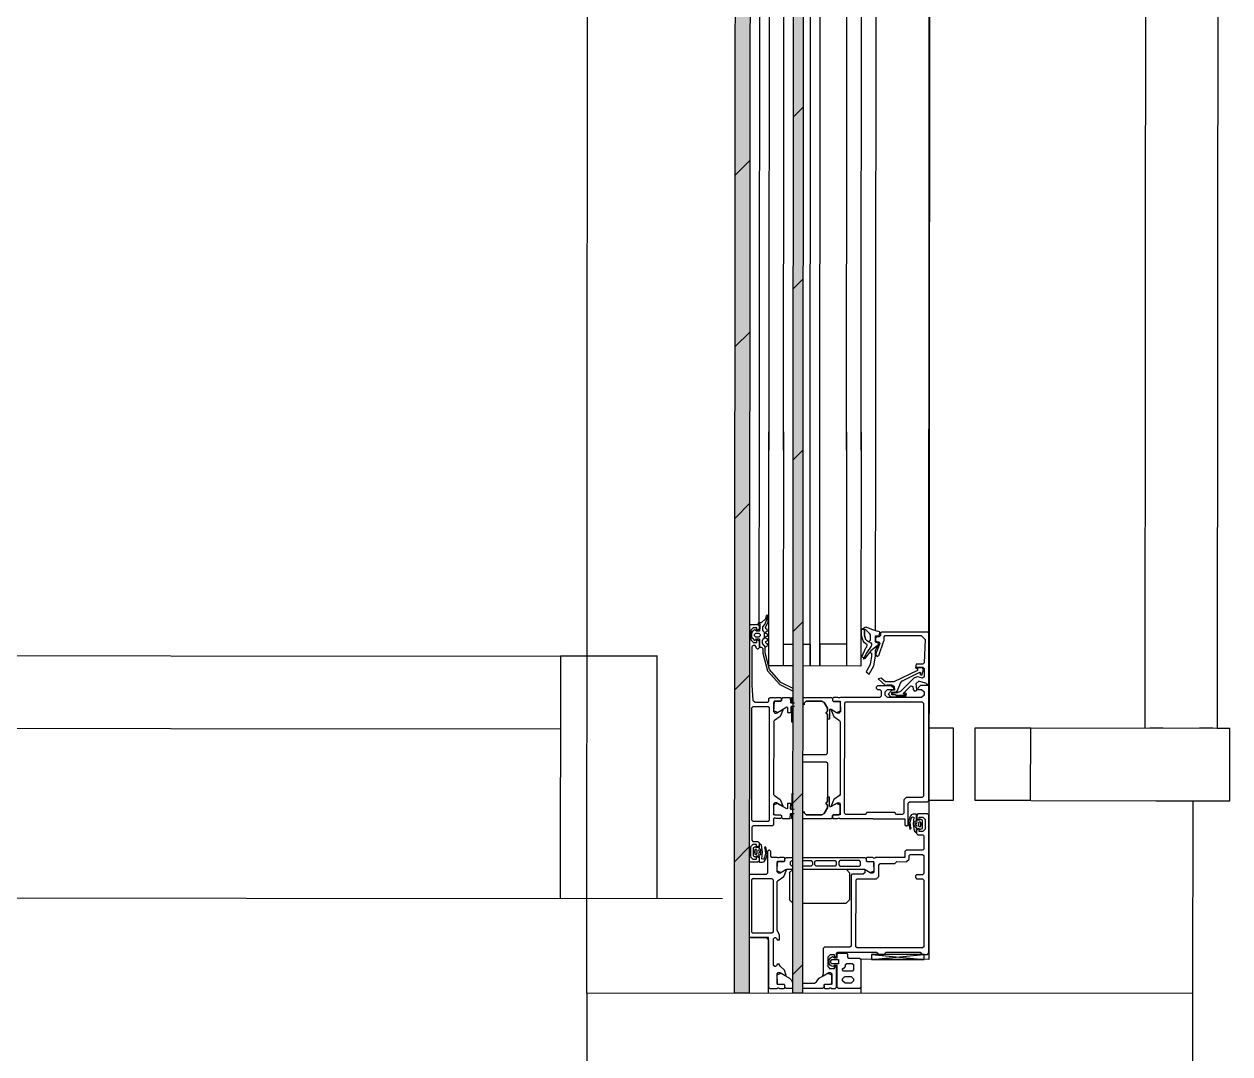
# Model space of a CAD drawing. Header units: metres. Extents: x 2.3 to 42.8, y 0.9 to 31.9.
# Drawn here: x 33.997 to 34.1928, y 6.8881 to 7.0554 of the extents above; entities that cross this region are included whole.
import ezdxf

# ---------------------------------------------------------------- set-up
doc = ezdxf.new("R2010")
doc.units = ezdxf.units.M
for name, color, linetype in [('ARREDI', 9, 'Continuous'), ('INFISSI_VETRATE', 4, 'Continuous'), ('PARETI_STRUTTURE', 7, 'Continuous'), ('PILASTRI_SETTI', 8, 'Continuous')]:
    doc.layers.add(name, color=color, linetype=linetype)

msp = doc.modelspace()

# ---------------------------------------------------------------- linework, layer by layer
at = {"layer": 'ARREDI'}
for points in [[(34.14433, 7.54212), (34.14386, 6.90348)], [(34.17916, 7.20215), (34.17897, 6.94105)], [(34.19078, 6.94105), (34.19097, 7.20214)], [(34.11636, 6.98618), (34.11649, 7.1677)], [(34.11793, 6.98618), (34.11807, 7.1677)], [(34.12029, 6.98618), (34.12043, 7.16769)], [(34.12461, 6.98618), (34.12475, 7.16769)], [(34.12619, 6.98618), (34.12633, 7.16769)], [(34.13052, 6.98617), (34.13066, 7.16769)], [(34.13289, 6.98617), (34.13303, 7.16768)], [(34.13525, 6.98617), (34.13539, 7.16768)], [(34.14387, 6.92927), (34.14389, 6.94107)], [(34.14388, 6.94108), (34.14781, 6.94108)], [(34.14783, 6.94107), (34.14781, 6.92926), (34.14388, 6.92926)], [(34.1514, 6.92926), (34.15141, 6.94108)], [(34.1514, 6.94107), (34.16043, 6.94107)], [(34.16042, 6.92925), (34.16043, 6.94107), (34.19071, 6.94104), (34.19183, 6.94104), (34.19253, 6.94104), (34.19276, 6.94104)], [(34.16043, 6.92926), (34.19071, 6.92923), (34.19182, 6.92923), (34.19253, 6.92923), (34.19276, 6.92923), (34.19278, 6.94104)], [(34.18192, 6.94105), (34.1807, 6.94105), (34.17975, 6.94105)], [(34.18999, 6.94105), (34.18904, 6.94105), (34.18782, 6.94105)], [(34.16042, 6.92926), (34.1514, 6.92926)], [(34.18076, 6.92924), (34.18222, 6.92924), (34.18391, 6.92924), (34.18573, 6.92924), (34.18755, 6.92924), (34.18925, 6.92924), (34.1907, 6.92923), (34.19182, 6.92923)]]:
    msp.add_lwpolyline(points, dxfattribs=at)
at = {"layer": 'INFISSI_VETRATE'}
for points in [[(34.12191, 7.04031), (34.12348, 7.04188)], [(34.11245, 7.03085), (34.11481, 7.03321)], [(34.12189, 7.01245), (34.12346, 7.01402)], [(34.11243, 7.00299), (34.11479, 7.00535)], [(34.12187, 6.98458), (34.12344, 6.98617)], [(34.11241, 6.97513), (34.11477, 6.97749)], [(34.12184, 6.95672), (34.12341, 6.95829)], [(34.11239, 6.94726), (34.11475, 6.94963)], [(34.12182, 6.92886), (34.12339, 6.93043)], [(34.11237, 6.9194), (34.11473, 6.92176)], [(34.1218, 6.901), (34.12337, 6.90258)]]:
    msp.add_lwpolyline(points, dxfattribs=at)
at = {"layer": 'PARETI_STRUTTURE'}
for points in [[(34.14389, 6.95664), (34.14389, 6.94797), (34.14407, 7.198), (34.1441, 7.22673)], [(34.18677, 6.89793), (34.08834, 6.898), (34.08857, 7.22284)], [(34.11235, 6.89799), (34.11259, 7.21298)], [(34.11495, 7.21298), (34.11471, 6.89799)], [(34.1218, 6.89798), (34.12204, 7.21297)], [(34.12361, 7.21297), (34.12338, 6.89798)], [(34.1439, 6.95663), (34.14408, 7.18933), (34.14408, 7.19799)], [(34.11634, 6.9581), (34.11636, 6.98914)], [(34.12184, 6.95114), (34.1179, 6.95114), (34.11792, 6.98914)], [(34.12028, 6.98913), (34.12025, 6.95113)], [(34.13288, 6.98912), (34.13286, 6.95112), (34.12341, 6.95114)], [(34.12342, 6.95468), (34.12459, 6.95468), (34.12459, 6.95114), (34.12461, 6.98914)], [(34.13049, 6.95467), (34.12616, 6.95467), (34.12616, 6.95113), (34.12619, 6.98913)], [(34.13052, 6.98913), (34.13049, 6.95113)], [(34.13523, 6.95691), (34.13526, 6.98913)], [(34.14392, 6.98912), (34.1439, 6.95644), (34.1437, 6.95663)], [(34.11476, 6.95784), (34.11613, 6.95784)], [(34.11624, 6.95811), (34.1161, 6.95796)], [(34.1161, 6.95795), (34.11642, 6.95795), (34.11642, 6.95716)], [(34.11614, 6.95784), (34.11633, 6.95764)], [(34.11666, 6.95815), (34.11625, 6.95811)], [(34.11633, 6.95764), (34.11633, 6.95712)], [(34.11737, 6.95878), (34.11666, 6.95814)], [(34.11689, 6.9575), (34.11685, 6.95737)], [(34.11724, 6.9579), (34.11689, 6.9575)], [(34.11762, 6.95894), (34.11725, 6.9579)], [(34.11748, 6.95935), (34.11737, 6.95878)], [(34.11737, 6.95736), (34.11779, 6.95827)], [(34.11779, 6.95932), (34.11749, 6.95934)], [(34.1177, 6.95931), (34.11762, 6.95895)], [(34.11776, 6.95941), (34.1177, 6.9593)], [(34.11779, 6.95826), (34.11779, 6.95932)], [(34.13295, 6.95708), (34.13364, 6.9575)], [(34.13365, 6.9575), (34.13458, 6.95709), (34.13555, 6.9568)], [(34.11495, 6.95693), (34.11495, 6.95536)], [(34.11535, 6.95732), (34.11496, 6.95694)], [(34.11517, 6.9566), (34.11511, 6.95647)], [(34.11511, 6.95646), (34.11511, 6.95583)], [(34.11511, 6.95582), (34.11517, 6.95568)], [(34.11558, 6.95701), (34.11516, 6.95661)], [(34.11517, 6.95568), (34.11557, 6.95527)], [(34.11614, 6.95693), (34.11594, 6.95693), (34.11594, 6.95732), (34.11535, 6.95732)], [(34.11578, 6.95693), (34.11557, 6.95701)], [(34.11559, 6.95626), (34.11578, 6.95646)], [(34.11559, 6.95602), (34.11559, 6.95626)], [(34.11578, 6.95583), (34.11559, 6.95602)], [(34.11578, 6.95689), (34.11578, 6.95693)], [(34.11578, 6.95646), (34.1163, 6.95646)], [(34.11629, 6.95583), (34.11578, 6.95583)], [(34.1159, 6.95677), (34.11579, 6.95688)], [(34.11641, 6.95677), (34.1159, 6.95677)], [(34.11633, 6.95713), (34.11614, 6.95693)], [(34.11629, 6.95646), (34.11649, 6.95626)], [(34.11649, 6.95602), (34.1163, 6.95583)], [(34.11641, 6.95717), (34.11641, 6.95678)], [(34.11649, 6.95626), (34.11649, 6.95602)], [(34.11685, 6.95737), (34.11685, 6.95698)], [(34.11685, 6.95698), (34.11694, 6.95681)], [(34.11694, 6.95681), (34.11703, 6.95676)], [(34.11702, 6.95554), (34.11694, 6.9555)], [(34.11702, 6.95676), (34.11712, 6.95659)], [(34.11712, 6.95571), (34.11702, 6.95554)], [(34.11712, 6.95659), (34.11712, 6.95571)], [(34.11748, 6.95709), (34.11738, 6.95736)], [(34.11743, 6.95669), (34.11767, 6.95677)], [(34.11743, 6.95638), (34.11743, 6.95669)], [(34.11743, 6.9559), (34.11767, 6.95598)], [(34.11743, 6.95559), (34.11743, 6.9559)], [(34.11767, 6.95629), (34.11744, 6.95638)], [(34.11767, 6.95551), (34.11744, 6.95559)], [(34.11763, 6.95709), (34.11748, 6.95709)], [(34.11767, 6.95678), (34.11763, 6.95708)], [(34.11767, 6.95599), (34.11767, 6.95629)], [(34.13295, 6.95618), (34.13295, 6.95708), (34.13343, 6.95708), (34.13342, 6.95708), (34.13342, 6.95622), (34.13342, 6.95708)], [(34.13295, 6.95708), (34.13295, 6.95708)], [(34.13297, 6.95605), (34.13295, 6.95619)], [(34.13322, 6.95519), (34.13297, 6.95605)], [(34.13341, 6.95623), (34.13343, 6.95612), (34.13341, 6.95623)], [(34.13361, 6.9555), (34.13343, 6.95613), (34.13361, 6.9555)], [(34.13376, 6.95692), (34.13344, 6.95709)], [(34.13432, 6.95636), (34.13376, 6.95691)], [(34.13442, 6.95617), (34.13432, 6.95636)], [(34.13442, 6.95531), (34.13442, 6.95617)], [(34.13531, 6.95601), (34.13517, 6.9559)], [(34.13517, 6.9559), (34.13517, 6.95509)], [(34.13543, 6.95585), (34.13523, 6.95566)], [(34.13523, 6.95565), (34.13523, 6.95527)], [(34.13566, 6.95597), (34.1353, 6.95601)], [(34.13582, 6.95585), (34.13543, 6.95585)], [(34.13556, 6.95681), (34.13581, 6.95675)], [(34.13579, 6.95606), (34.13567, 6.95597)], [(34.1359, 6.95661), (34.13579, 6.95606)], [(34.13581, 6.95675), (34.13591, 6.95661)], [(34.13602, 6.95605), (34.13583, 6.95585)], [(34.13622, 6.95664), (34.13602, 6.95644)], [(34.13602, 6.95644), (34.13602, 6.95605)], [(34.1437, 6.95663), (34.13621, 6.95663)], [(34.13661, 6.95585), (34.1368, 6.95605)], [(34.13661, 6.95526), (34.13661, 6.95585)], [(34.13681, 6.95605), (34.14268, 6.95605)], [(34.14269, 6.95604), (34.14327, 6.95543)], [(34.1435, 6.94821), (34.1435, 6.94817), (34.14388, 6.94817), (34.1439, 6.95644)], [(34.11495, 6.95535), (34.11534, 6.95497)], [(34.11535, 6.95445), (34.11515, 6.95425)], [(34.11515, 6.95425), (34.11515, 6.94799), (34.11532, 6.9456)], [(34.11566, 6.95445), (34.11534, 6.95445)], [(34.11535, 6.95496), (34.11595, 6.95496), (34.11595, 6.95535), (34.11614, 6.95535)], [(34.11558, 6.95527), (34.11579, 6.95535)], [(34.11586, 6.95425), (34.11566, 6.95445)], [(34.11578, 6.95539), (34.11591, 6.95552)], [(34.11578, 6.95535), (34.11578, 6.9554)], [(34.11586, 6.95405), (34.11586, 6.95425)], [(34.11606, 6.95386), (34.11586, 6.95405)], [(34.1159, 6.95551), (34.11641, 6.95551)], [(34.11613, 6.95386), (34.11605, 6.95386)], [(34.11614, 6.95535), (34.11633, 6.95516)], [(34.11633, 6.95405), (34.11614, 6.95386)], [(34.11633, 6.95516), (34.11633, 6.95406)], [(34.11641, 6.95551), (34.11641, 6.95512)], [(34.11641, 6.95512), (34.11641, 6.95428)], [(34.11641, 6.95429), (34.11652, 6.95418)], [(34.11653, 6.95417), (34.11672, 6.95417)], [(34.11673, 6.95417), (34.11692, 6.95398)], [(34.11684, 6.95532), (34.11684, 6.95485)], [(34.11684, 6.95484), (34.11689, 6.95472)], [(34.11694, 6.95549), (34.11685, 6.95533)], [(34.11689, 6.95472), (34.11732, 6.95417)], [(34.11692, 6.95398), (34.11692, 6.95321)], [(34.11731, 6.95324), (34.11731, 6.95417), (34.1177, 6.95442)], [(34.11743, 6.95511), (34.11767, 6.95519)], [(34.11743, 6.95481), (34.11743, 6.95511)], [(34.11767, 6.95472), (34.11744, 6.9548)], [(34.11767, 6.9552), (34.11767, 6.95551)], [(34.11771, 6.95443), (34.11767, 6.95472)], [(34.12026, 6.95468), (34.12184, 6.95468)], [(34.13298, 6.95261), (34.13367, 6.95407)], [(34.13454, 6.95436), (34.13379, 6.95333), (34.1332, 6.95219)], [(34.13337, 6.95496), (34.13322, 6.95519)], [(34.13386, 6.95454), (34.13338, 6.95496)], [(34.13574, 6.95461), (34.13449, 6.95357), (34.13346, 6.95229)], [(34.13361, 6.9555), (34.13374, 6.95531)], [(34.13367, 6.95406), (34.13382, 6.95422)], [(34.13374, 6.95531), (34.13407, 6.95509), (34.13445, 6.95488)], [(34.13382, 6.95422), (34.13386, 6.95455)], [(34.13408, 6.95509), (34.13441, 6.9553)], [(34.13445, 6.95488), (34.13456, 6.9547)], [(34.13456, 6.95445), (34.13453, 6.95436)], [(34.13456, 6.9547), (34.13456, 6.95445)], [(34.13517, 6.95509), (34.13526, 6.95498)], [(34.13523, 6.95526), (34.13543, 6.95507)], [(34.13523, 6.95365), (34.13565, 6.95455)], [(34.13523, 6.95271), (34.13523, 6.95364)], [(34.13591, 6.9548), (34.13524, 6.95297)], [(34.13525, 6.95498), (34.13571, 6.95481)], [(34.13543, 6.95506), (34.13572, 6.95506)], [(34.1357, 6.95481), (34.13575, 6.95462)], [(34.13573, 6.95506), (34.13591, 6.9548)], [(34.13574, 6.95283), (34.1366, 6.95519)], [(34.1366, 6.95519), (34.13661, 6.95526)], [(34.14328, 6.95543), (34.14311, 6.95162)], [(33.83074, 6.91355), (33.83076, 6.95293), (34.08404, 6.95273)], [(34.08405, 6.95274), (34.08402, 6.91337)], [(34.0998, 6.95273), (34.08405, 6.95274)], [(34.09977, 6.91335), (34.09979, 6.95273)], [(34.11692, 6.95321), (34.11768, 6.95033), (34.11967, 6.94811)], [(34.11983, 6.94846), (34.11801, 6.95056), (34.11732, 6.95324)], [(34.13347, 6.95229), (34.13298, 6.95261)], [(34.1346, 6.95271), (34.13438, 6.95138), (34.13372, 6.95018)], [(34.13421, 6.94979), (34.13496, 6.95117), (34.13523, 6.95271)], [(34.13426, 6.95332), (34.13461, 6.9532)], [(34.1346, 6.95319), (34.1346, 6.95272)], [(34.13524, 6.95297), (34.13542, 6.9527)], [(34.13543, 6.9527), (34.13555, 6.9527)], [(34.13555, 6.9527), (34.13573, 6.95283)], [(34.14311, 6.95162), (34.14292, 6.95143)], [(34.13372, 6.95018), (34.13422, 6.94979)], [(34.14284, 6.95084), (34.14203, 6.9508), (34.14202, 6.95037), (34.13821, 6.94854), (34.13681, 6.94854)], [(34.13959, 6.94869), (34.14241, 6.95012)], [(34.14171, 6.95083), (34.14196, 6.9507), (34.14196, 6.95093), (34.14291, 6.95093)], [(34.1418, 6.95144), (34.14172, 6.95084)], [(34.14291, 6.95144), (34.1418, 6.95144)], [(34.1424, 6.95012), (34.14252, 6.95003)], [(34.14252, 6.95003), (34.14243, 6.94975)], [(34.14243, 6.94975), (34.14274, 6.94966)], [(34.14273, 6.94966), (34.14301, 6.95058)], [(34.14301, 6.95058), (34.14283, 6.95084)], [(34.14291, 6.95092), (34.1431, 6.95073)], [(34.1431, 6.95073), (34.1431, 6.94934)], [(34.11966, 6.94811), (34.12183, 6.94704)], [(34.12184, 6.94748), (34.11984, 6.94846)], [(34.13554, 6.9479), (34.13535, 6.9477)], [(34.13779, 6.9479), (34.13554, 6.9479)], [(34.13566, 6.94906), (34.13684, 6.94795)], [(34.13613, 6.94913), (34.13567, 6.94906)], [(34.13682, 6.94854), (34.13612, 6.94914)], [(34.13683, 6.94795), (34.13699, 6.94799)], [(34.13698, 6.94799), (34.13712, 6.94806)], [(34.13712, 6.94807), (34.13785, 6.94807)], [(34.13818, 6.9475), (34.13779, 6.94789)], [(34.13785, 6.94806), (34.13823, 6.94777)], [(34.13823, 6.94777), (34.13833, 6.9472), (34.13786, 6.9472)], [(34.13882, 6.94714), (34.13927, 6.94834)], [(34.13926, 6.94834), (34.13958, 6.94869)], [(34.14152, 6.9492), (34.1393, 6.94698)], [(34.13977, 6.94673), (34.14095, 6.94791)], [(34.14094, 6.9479), (34.14128, 6.94778)], [(34.14128, 6.94778), (34.14132, 6.94728)], [(34.14209, 6.94935), (34.14152, 6.9492)], [(34.14182, 6.94827), (34.14232, 6.94869)], [(34.14192, 6.94719), (34.14182, 6.94827)], [(34.14285, 6.94915), (34.14209, 6.94936)], [(34.14387, 6.92927), (34.14389, 6.94798), (34.14255, 6.94798), (34.14211, 6.94753), (34.14211, 6.94729), (34.14271, 6.94729)], [(34.14232, 6.94868), (34.14335, 6.94841)], [(34.1431, 6.94934), (34.14285, 6.94914)], [(34.14335, 6.9484), (34.14349, 6.94821)], [(34.14387, 6.92907), (34.14389, 6.94797)], [(34.1179, 6.94582), (34.11809, 6.94602)], [(34.1179, 6.94543), (34.1179, 6.94582)], [(34.1181, 6.94602), (34.11869, 6.94602)], [(34.11869, 6.94602), (34.1188, 6.94594)], [(34.1188, 6.94594), (34.11898, 6.94594)], [(34.11897, 6.94594), (34.11909, 6.94602)], [(34.11908, 6.94602), (34.11982, 6.94602)], [(34.11982, 6.94602), (34.11995, 6.94591)], [(34.11994, 6.9459), (34.11994, 6.94551)], [(34.11995, 6.94582), (34.12015, 6.94602)], [(34.11995, 6.9455), (34.11995, 6.94582)], [(34.12015, 6.94602), (34.12129, 6.94602), (34.12133, 6.946), (34.12136, 6.94598), (34.12136, 6.94594), (34.12143, 6.94523), (34.12144, 6.94519), (34.12147, 6.94516), (34.12149, 6.94516), (34.12205, 6.94516)], [(34.1217, 6.94522), (34.12166, 6.94523), (34.12163, 6.94526), (34.12162, 6.9453), (34.12162, 6.94594), (34.12163, 6.94598), (34.12166, 6.94601), (34.1217, 6.94602)], [(34.12341, 6.94602), (34.12805, 6.94602)], [(34.12805, 6.94601), (34.12825, 6.94582)], [(34.12825, 6.94582), (34.12825, 6.9455)], [(34.12826, 6.9459), (34.12826, 6.94551)], [(34.12838, 6.94601), (34.12827, 6.9459)], [(34.12912, 6.94601), (34.12839, 6.94601)], [(34.12923, 6.94593), (34.12912, 6.94602)], [(34.12941, 6.94593), (34.12923, 6.94593)], [(34.12952, 6.94601), (34.1294, 6.94593)], [(34.13593, 6.94601), (34.12952, 6.94601)], [(34.13534, 6.9477), (34.13534, 6.94751)], [(34.13534, 6.9475), (34.13554, 6.94731)], [(34.13554, 6.94731), (34.13593, 6.94731)], [(34.13593, 6.94731), (34.13613, 6.94711)], [(34.13613, 6.94621), (34.13594, 6.94601)], [(34.13613, 6.94711), (34.13613, 6.94621)], [(34.1368, 6.94691), (34.13719, 6.9473)], [(34.1368, 6.9464), (34.1368, 6.94691)], [(34.13719, 6.94601), (34.1368, 6.94639)], [(34.13719, 6.94731), (34.13818, 6.94731), (34.13818, 6.9475)], [(34.13995, 6.94601), (34.1372, 6.94601)], [(34.13727, 6.94653), (34.13766, 6.94614)], [(34.13786, 6.9472), (34.13728, 6.94653)], [(34.13766, 6.94614), (34.14007, 6.94614)], [(34.13788, 6.94688), (34.13845, 6.94688)], [(34.13788, 6.94645), (34.13788, 6.94688)], [(34.13833, 6.94645), (34.13788, 6.94645)], [(34.13789, 6.94676), (34.13789, 6.94656)], [(34.13789, 6.94656), (34.13831, 6.94656)], [(34.13874, 6.94675), (34.1379, 6.94675)], [(34.1383, 6.94656), (34.13851, 6.94644)], [(34.13852, 6.94636), (34.13834, 6.94645)], [(34.13845, 6.94688), (34.13883, 6.94715)], [(34.13851, 6.94645), (34.13861, 6.9464)], [(34.13864, 6.94629), (34.13852, 6.94636)], [(34.13861, 6.9464), (34.1399, 6.9464)], [(34.14006, 6.94629), (34.13864, 6.94629)], [(34.1393, 6.94698), (34.13874, 6.94675)], [(34.13977, 6.94661), (34.13977, 6.94672)], [(34.13993, 6.94647), (34.13977, 6.94662)], [(34.13991, 6.9464), (34.13993, 6.94647)], [(34.14034, 6.946), (34.13995, 6.946)], [(34.1401, 6.94677), (34.13998, 6.94666)], [(34.13998, 6.94666), (34.14016, 6.94648)], [(34.14016, 6.94649), (34.14006, 6.94629)], [(34.14007, 6.94613), (34.14026, 6.94661)], [(34.14026, 6.94661), (34.1401, 6.94677)], [(34.14271, 6.946), (34.14035, 6.946)], [(34.14132, 6.94729), (34.14151, 6.94711)], [(34.14151, 6.94711), (34.14183, 6.94711)], [(34.14184, 6.9471), (34.14192, 6.94719)], [(34.14271, 6.9473), (34.1431, 6.94691)], [(34.1431, 6.9464), (34.14271, 6.94601)], [(34.1431, 6.94691), (34.1431, 6.94639)], [(34.11513, 6.92606), (34.11514, 6.94432)], [(34.11514, 6.94433), (34.11534, 6.94452)], [(34.11531, 6.9456), (34.1157, 6.94524)], [(34.11534, 6.94453), (34.11778, 6.94453)], [(34.11571, 6.94524), (34.11771, 6.94524)], [(34.1177, 6.94523), (34.1179, 6.94543)], [(34.11778, 6.94452), (34.11798, 6.94433)], [(34.11798, 6.94433), (34.11796, 6.92606)], [(34.11982, 6.9454), (34.11874, 6.9454), (34.11868, 6.94366)], [(34.11873, 6.9454), (34.11869, 6.94536)], [(34.11869, 6.94519), (34.11889, 6.94538)], [(34.11869, 6.94382), (34.11869, 6.9452)], [(34.11929, 6.94355), (34.1187, 6.94382)], [(34.12018, 6.94395), (34.11975, 6.94291), (34.11882, 6.94227)], [(34.11888, 6.94346), (34.11916, 6.94346), (34.1201, 6.944)], [(34.11889, 6.94539), (34.11983, 6.94539)], [(34.12083, 6.94443), (34.11929, 6.94354)], [(34.11994, 6.94552), (34.11981, 6.9454)], [(34.11983, 6.94539), (34.11996, 6.94551)], [(34.1201, 6.94401), (34.12018, 6.94395)], [(34.12095, 6.94436), (34.12084, 6.94443)], [(34.12205, 6.94452), (34.12154, 6.94452), (34.1215, 6.94451), (34.12147, 6.94448), (34.12146, 6.94444), (34.12146, 6.94362), (34.12146, 6.94358), (34.12143, 6.94355), (34.12139, 6.94354), (34.12103, 6.94354), (34.12098, 6.94355), (34.12096, 6.94358), (34.12096, 6.94362), (34.12096, 6.94437)], [(34.12162, 6.942), (34.12162, 6.94438), (34.12163, 6.94442), (34.12166, 6.94445), (34.1217, 6.94446)], [(34.12365, 6.94484), (34.12365, 6.94507), (34.12365, 6.94484)], [(34.12396, 6.94539), (34.12655, 6.94539), (34.12396, 6.94539)], [(34.12782, 6.94408), (34.12774, 6.944)], [(34.12774, 6.94401), (34.12774, 6.94251)], [(34.12791, 6.94408), (34.12782, 6.94408)], [(34.128, 6.94406), (34.12791, 6.94409)], [(34.12891, 6.94354), (34.128, 6.94405)], [(34.1281, 6.944), (34.12802, 6.94394)], [(34.12802, 6.94395), (34.12845, 6.94291), (34.12938, 6.94227)], [(34.12932, 6.94345), (34.12904, 6.94345), (34.1281, 6.944)], [(34.12825, 6.9455), (34.12836, 6.94539)], [(34.12826, 6.94551), (34.12837, 6.9454)], [(34.12837, 6.94538), (34.12931, 6.94538)], [(34.12838, 6.94539), (34.12946, 6.94539), (34.12952, 6.94366)], [(34.12951, 6.94381), (34.12891, 6.94354)], [(34.12931, 6.94538), (34.12951, 6.94518)], [(34.12947, 6.94539), (34.12951, 6.94535)], [(34.12951, 6.94518), (34.12951, 6.94381)], [(34.13021, 6.92723), (34.13022, 6.94511)], [(34.13022, 6.94511), (34.13042, 6.9453)], [(34.13042, 6.9453), (34.14282, 6.94529)], [(34.14282, 6.94529), (34.14302, 6.9451)], [(34.14302, 6.9451), (34.14301, 6.92997)], [(34.11869, 6.94208), (34.11867, 6.93026)], [(34.11882, 6.94227), (34.11868, 6.94209)], [(34.11869, 6.94366), (34.11888, 6.94347)], [(34.12193, 6.942), (34.12161, 6.942)], [(34.12731, 6.94365), (34.12723, 6.94365), (34.12731, 6.94365)], [(34.12723, 6.94341), (34.12731, 6.94341), (34.12723, 6.94341)], [(34.12742, 6.93696), (34.12742, 6.94329), (34.12742, 6.94251)], [(34.12774, 6.94251), (34.12742, 6.94251)], [(34.12951, 6.94365), (34.12932, 6.94346)], [(34.12938, 6.94226), (34.12951, 6.94208)], [(34.12951, 6.94208), (34.1295, 6.93027)], [(33.83076, 6.94112), (34.08403, 6.94092)], [(34.1234, 6.93676), (34.12722, 6.93676)], [(34.12723, 6.93676), (34.12742, 6.93696)], [(34.1234, 6.93558), (34.12722, 6.93558)], [(34.12722, 6.93558), (34.12742, 6.93539)], [(34.12742, 6.93538), (34.12742, 6.92905), (34.12742, 6.92983)], [(34.11868, 6.93027), (34.11881, 6.93009)], [(34.11881, 6.93008), (34.11974, 6.92944), (34.12017, 6.9284)], [(34.12161, 6.93035), (34.12161, 6.92797), (34.12162, 6.92793), (34.12165, 6.9279), (34.12169, 6.92789)], [(34.12192, 6.93035), (34.12161, 6.93035)], [(34.1295, 6.93026), (34.12936, 6.93008)], [(34.11867, 6.9287), (34.11867, 6.927), (34.11981, 6.92696)], [(34.11887, 6.92889), (34.11868, 6.9287)], [(34.11928, 6.92881), (34.11868, 6.92853)], [(34.11868, 6.92853), (34.11868, 6.92716)], [(34.12009, 6.92835), (34.11915, 6.92889), (34.11887, 6.92889)], [(34.12082, 6.92792), (34.11928, 6.92881)], [(34.12017, 6.9284), (34.12009, 6.92835)], [(34.12204, 6.92783), (34.12153, 6.92783), (34.12149, 6.92784), (34.12146, 6.92787), (34.12144, 6.92791), (34.12146, 6.92873), (34.12144, 6.92877), (34.12142, 6.9288), (34.12137, 6.92881), (34.12101, 6.92881), (34.12099, 6.9288), (34.12094, 6.92877), (34.12094, 6.92873), (34.12094, 6.92798)], [(34.1273, 6.92869), (34.12721, 6.92869), (34.1273, 6.92869)], [(34.12722, 6.92893), (34.1273, 6.92893), (34.12722, 6.92893)], [(34.12773, 6.92983), (34.12741, 6.92983)], [(34.12773, 6.92834), (34.12773, 6.92984)], [(34.12781, 6.92826), (34.12773, 6.92834)], [(34.12789, 6.92826), (34.12781, 6.92826)], [(34.12799, 6.92828), (34.1279, 6.92826)], [(34.1289, 6.9288), (34.12799, 6.92829)], [(34.12937, 6.93008), (34.12844, 6.92944), (34.12801, 6.9284)], [(34.12801, 6.9284), (34.12809, 6.92834)], [(34.12809, 6.92834), (34.12903, 6.92888), (34.12931, 6.92888)], [(34.1295, 6.92869), (34.1295, 6.92699), (34.12836, 6.92695)], [(34.1295, 6.92853), (34.1289, 6.9288)], [(34.12931, 6.92888), (34.1295, 6.92869)], [(34.1295, 6.92716), (34.1295, 6.92853)], [(34.14021, 6.92978), (34.13982, 6.92939)], [(34.13982, 6.92939), (34.13982, 6.92722)], [(34.14281, 6.92978), (34.14021, 6.92978)], [(34.14053, 6.92888), (34.14072, 6.92907)], [(34.14053, 6.92533), (34.14053, 6.92887)], [(34.14072, 6.92907), (34.14368, 6.92907)], [(34.14301, 6.92998), (34.14281, 6.92978)], [(34.14368, 6.92907), (34.14387, 6.92927)], [(34.18677, 6.89793), (34.1868, 6.92924)], [(34.11867, 6.927), (34.11871, 6.92696)], [(34.11878, 6.92641), (34.11867, 6.92633)], [(34.11867, 6.92633), (34.11867, 6.92535)], [(34.11868, 6.92716), (34.11887, 6.92697)], [(34.11896, 6.92641), (34.11878, 6.92641)], [(34.11887, 6.92697), (34.11982, 6.92697)], [(34.11907, 6.92633), (34.11896, 6.92642)], [(34.11981, 6.92633), (34.11907, 6.92633)], [(34.11993, 6.92645), (34.1198, 6.92634)], [(34.11981, 6.92695), (34.11992, 6.92683)], [(34.11982, 6.92697), (34.11994, 6.92684)], [(34.11993, 6.92684), (34.11993, 6.92645)], [(34.11994, 6.92685), (34.11994, 6.92653)], [(34.11994, 6.92653), (34.12013, 6.92634)], [(34.12013, 6.92633), (34.12127, 6.92633), (34.12131, 6.92635), (34.12134, 6.92637), (34.12134, 6.92642), (34.12141, 6.92712), (34.12143, 6.92717), (34.12145, 6.92719), (34.1215, 6.92719), (34.12204, 6.92719)], [(34.12094, 6.92799), (34.12083, 6.92792)], [(34.12169, 6.92713), (34.12164, 6.92712), (34.12162, 6.92709), (34.1216, 6.92705), (34.1216, 6.92641), (34.12162, 6.92637), (34.12164, 6.92634), (34.12169, 6.92633)], [(34.1234, 6.92633), (34.12804, 6.92633)], [(34.12364, 6.92751), (34.12364, 6.92728), (34.12364, 6.92751)], [(34.12395, 6.92696), (34.12653, 6.92696), (34.12395, 6.92696)], [(34.12804, 6.92633), (34.12824, 6.92652)], [(34.12824, 6.92684), (34.12836, 6.92695)], [(34.12837, 6.92695), (34.12824, 6.92684)], [(34.12824, 6.92652), (34.12824, 6.92684)], [(34.12825, 6.92683), (34.12825, 6.92644)], [(34.12825, 6.92645), (34.12837, 6.92632)], [(34.12836, 6.92696), (34.1293, 6.92696)], [(34.12837, 6.92633), (34.1291, 6.92633)], [(34.12911, 6.92633), (34.12922, 6.92641)], [(34.12921, 6.92641), (34.1294, 6.92641)], [(34.1293, 6.92696), (34.12949, 6.92715)], [(34.12939, 6.92641), (34.1295, 6.92632)], [(34.1295, 6.927), (34.12946, 6.92695)], [(34.1295, 6.92633), (34.13482, 6.92633)], [(34.13041, 6.92703), (34.13021, 6.92723)], [(34.13962, 6.92703), (34.13863, 6.92703), (34.13836, 6.92731), (34.13383, 6.92731), (34.13355, 6.92703), (34.13041, 6.92703)], [(34.13482, 6.92632), (34.1352, 6.92632)], [(34.13521, 6.92632), (34.13699, 6.92632)], [(34.13698, 6.92632), (34.13737, 6.92632)], [(34.13738, 6.92632), (34.14001, 6.92632), (34.14001, 6.92533)], [(34.13982, 6.92722), (34.13962, 6.92703)], [(34.14103, 6.92695), (34.14099, 6.92692), (34.14085, 6.92666), (34.14077, 6.92648), (34.14068, 6.92627), (34.14063, 6.92606), (34.14059, 6.92585), (34.14057, 6.92565)], [(34.14085, 6.92564), (34.14102, 6.92634)], [(34.14102, 6.92634), (34.14111, 6.92651), (34.14119, 6.92663)], [(34.14134, 6.92707), (34.14104, 6.92696)], [(34.14118, 6.92663), (34.14147, 6.92655)], [(34.14147, 6.92655), (34.14133, 6.92544), (34.14151, 6.92433)], [(34.14182, 6.92708), (34.14142, 6.92708), (34.14135, 6.92706)], [(34.1419, 6.927), (34.14182, 6.92708)], [(34.1419, 6.92615), (34.1419, 6.927)], [(34.1419, 6.92639), (34.1421, 6.9262)], [(34.1421, 6.9271), (34.14191, 6.92691)], [(34.14191, 6.92691), (34.14191, 6.92639)], [(34.1421, 6.9262), (34.1423, 6.9262), (34.1423, 6.92659), (34.14289, 6.92659)], [(34.14368, 6.9271), (34.14211, 6.9271)], [(34.14256, 6.92624), (34.14243, 6.92616)], [(34.14284, 6.92606), (34.14255, 6.92624)], [(34.14289, 6.92659), (34.14328, 6.9262)], [(34.14328, 6.9262), (34.14328, 6.92463)], [(34.14387, 6.92691), (34.14368, 6.9271)], [(34.14387, 6.92708), (34.14386, 6.90348)], [(34.14386, 6.90446), (34.14387, 6.92691)], [(34.11533, 6.92586), (34.11513, 6.92606)], [(34.11533, 6.92515), (34.11513, 6.92496)], [(34.11513, 6.92496), (34.11513, 6.92283)], [(34.11777, 6.92586), (34.11532, 6.92586)], [(34.11848, 6.92515), (34.11532, 6.92515)], [(34.11796, 6.92606), (34.11777, 6.92586)], [(34.11867, 6.92535), (34.11848, 6.92515)], [(34.14001, 6.92533), (34.14021, 6.92514)], [(34.14021, 6.92514), (34.14033, 6.92514)], [(34.14033, 6.92514), (34.14052, 6.92533)], [(34.14057, 6.92565), (34.14078, 6.9246)], [(34.14078, 6.9246), (34.14103, 6.92473)], [(34.14098, 6.92482), (34.14085, 6.92564)], [(34.14103, 6.92472), (34.14099, 6.92482)], [(34.14151, 6.92433), (34.14151, 6.92433)], [(34.14151, 6.92433), (34.1419, 6.92404)], [(34.14162, 6.9258), (34.1416, 6.9256), (34.1416, 6.92529), (34.14163, 6.92507)], [(34.14195, 6.92522), (34.14161, 6.92541), (34.14195, 6.9256)], [(34.14171, 6.92591), (34.14163, 6.9258)], [(34.14163, 6.92507), (34.14176, 6.9249)], [(34.142, 6.92575), (34.1419, 6.92596), (34.1417, 6.92592)], [(34.14176, 6.9249), (34.14179, 6.92489), (34.1419, 6.92485), (34.142, 6.92507)], [(34.14198, 6.92608), (34.14189, 6.92616)], [(34.1419, 6.92466), (34.14198, 6.92474)], [(34.1419, 6.92404), (34.1419, 6.92466)], [(34.1421, 6.92462), (34.1419, 6.92443)], [(34.1419, 6.92443), (34.1419, 6.92391)], [(34.14199, 6.92507), (34.14194, 6.92522)], [(34.14195, 6.92559), (34.142, 6.92575)], [(34.14236, 6.92608), (34.14198, 6.92608)], [(34.14198, 6.92473), (34.14235, 6.92473)], [(34.14289, 6.92423), (34.14229, 6.92423), (34.1423, 6.92462), (34.1421, 6.92462)], [(34.14221, 6.92564), (34.14221, 6.92517)], [(34.14221, 6.92517), (34.14232, 6.92505)], [(34.14233, 6.92576), (34.14222, 6.92565)], [(34.1426, 6.92576), (34.14233, 6.92576)], [(34.14233, 6.92505), (34.14261, 6.92505)], [(34.14244, 6.92615), (34.14235, 6.92607)], [(34.14235, 6.92473), (34.14244, 6.92465)], [(34.14243, 6.92465), (34.14254, 6.9246)], [(34.14254, 6.9246), (34.14284, 6.92475)], [(34.1426, 6.92505), (34.1426, 6.92576)], [(34.14288, 6.92599), (34.14284, 6.92606)], [(34.14284, 6.92475), (34.14288, 6.92482)], [(34.14288, 6.92482), (34.14288, 6.92599)], [(34.14328, 6.92462), (34.14289, 6.92423)], [(34.11513, 6.92283), (34.11532, 6.92264)], [(34.11532, 6.92264), (34.11612, 6.92264)], [(34.11611, 6.92263), (34.1163, 6.92244)], [(34.11631, 6.92244), (34.11631, 6.92192)], [(34.11631, 6.92232), (34.11631, 6.92169)], [(34.1167, 6.92202), (34.11631, 6.92231)], [(34.1419, 6.92391), (34.1421, 6.92372)], [(34.1421, 6.92372), (34.14289, 6.92372)], [(34.14289, 6.92372), (34.14308, 6.92352)], [(34.14308, 6.92352), (34.14308, 6.9214)], [(34.11532, 6.92212), (34.11493, 6.92173)], [(34.11493, 6.92173), (34.11493, 6.92016)], [(34.11611, 6.92173), (34.11592, 6.92173), (34.11592, 6.92212), (34.11532, 6.92212)], [(34.11537, 6.9216), (34.11533, 6.92153)], [(34.11533, 6.92153), (34.11533, 6.92036)], [(34.11533, 6.92036), (34.11537, 6.92029)], [(34.11567, 6.92175), (34.11537, 6.9216)], [(34.11537, 6.92029), (34.11566, 6.92011)], [(34.11588, 6.9213), (34.1156, 6.9213)], [(34.1156, 6.92059), (34.11588, 6.92059)], [(34.11561, 6.9213), (34.11561, 6.92059)], [(34.11578, 6.9217), (34.11567, 6.92175)], [(34.11586, 6.92162), (34.11578, 6.9217)], [(34.11623, 6.92162), (34.11586, 6.92162)], [(34.11588, 6.92059), (34.11601, 6.9207)], [(34.116, 6.92118), (34.11589, 6.92129)], [(34.116, 6.92071), (34.116, 6.92118)], [(34.11631, 6.92193), (34.11611, 6.92173)], [(34.11645, 6.92145), (34.11642, 6.92146), (34.11631, 6.9215), (34.11621, 6.92128)], [(34.11621, 6.92128), (34.11627, 6.92113)], [(34.11626, 6.92076), (34.11621, 6.9206)], [(34.11621, 6.9206), (34.11631, 6.92039), (34.1165, 6.92044)], [(34.11631, 6.9217), (34.11623, 6.92161)], [(34.11626, 6.92113), (34.1166, 6.92094), (34.11626, 6.92076)], [(34.11658, 6.92128), (34.11645, 6.92145)], [(34.1165, 6.92044), (34.11658, 6.92055)], [(34.11659, 6.92055), (34.1166, 6.92076), (34.1166, 6.92106), (34.11658, 6.92128)], [(34.1167, 6.92202), (34.1167, 6.92202)], [(34.11674, 6.9198), (34.11688, 6.92091), (34.1167, 6.92202)], [(34.11743, 6.92175), (34.11718, 6.92163)], [(34.11718, 6.92163), (34.11722, 6.92153)], [(34.11718, 6.9194), (34.11722, 6.91943), (34.11736, 6.91969), (34.11744, 6.91987), (34.11753, 6.92008), (34.11758, 6.92029), (34.11762, 6.9205), (34.11764, 6.92071)], [(34.11736, 6.92071), (34.11719, 6.92001)], [(34.11723, 6.92153), (34.11736, 6.92071)], [(34.11764, 6.92071), (34.11743, 6.92175)], [(34.11788, 6.92122), (34.11769, 6.92102)], [(34.11769, 6.92102), (34.11769, 6.91748)], [(34.118, 6.92122), (34.11789, 6.92122)], [(34.1182, 6.92102), (34.118, 6.92121)], [(34.1182, 6.92023), (34.1182, 6.92102)], [(34.14001, 6.921), (34.14001, 6.92002), (34.13737, 6.92002)], [(34.14021, 6.9212), (34.14001, 6.921)], [(34.14288, 6.9212), (34.1402, 6.9212)], [(34.14068, 6.92033), (34.14087, 6.92053)], [(34.14068, 6.91974), (34.14068, 6.92034)], [(34.14088, 6.92053), (34.14288, 6.92053)], [(34.14288, 6.92053), (34.14308, 6.92033)], [(34.14308, 6.92139), (34.14289, 6.9212)], [(34.14308, 6.92033), (34.14308, 6.91741)], [(34.11611, 6.91925), (34.11473, 6.91925)], [(34.11493, 6.92015), (34.11532, 6.91977)], [(34.11532, 6.91976), (34.11592, 6.91976), (34.11592, 6.92015), (34.11611, 6.92015)], [(34.11565, 6.92011), (34.11578, 6.9202)], [(34.11577, 6.9202), (34.11586, 6.92028)], [(34.11585, 6.92028), (34.11623, 6.92028)], [(34.11611, 6.92015), (34.1163, 6.91996)], [(34.11631, 6.91945), (34.11611, 6.91925)], [(34.11623, 6.92028), (34.11632, 6.92019)], [(34.11631, 6.9202), (34.11631, 6.91935)], [(34.11631, 6.91996), (34.11631, 6.91944)], [(34.11631, 6.91935), (34.1164, 6.91927)], [(34.11639, 6.91927), (34.11679, 6.91927), (34.11686, 6.91929)], [(34.11703, 6.91972), (34.11674, 6.91981)], [(34.11687, 6.91929), (34.11717, 6.9194)], [(34.11719, 6.92001), (34.11711, 6.91985), (34.11702, 6.91972)], [(34.11839, 6.92003), (34.1182, 6.92023)], [(34.11926, 6.92003), (34.1184, 6.92003)], [(34.11937, 6.91995), (34.11926, 6.92004)], [(34.11926, 6.91936), (34.1193, 6.91941)], [(34.11926, 6.91767), (34.1193, 6.91941), (34.1204, 6.91941)], [(34.11926, 6.9192), (34.11946, 6.91939)], [(34.11926, 6.91783), (34.11926, 6.9192)], [(34.11954, 6.91995), (34.11936, 6.91995)], [(34.11946, 6.9194), (34.1204, 6.9194)], [(34.11965, 6.92003), (34.11954, 6.91995)], [(34.12039, 6.92003), (34.11966, 6.92003)], [(34.12051, 6.91992), (34.12039, 6.92003)], [(34.12039, 6.91941), (34.12052, 6.91954)], [(34.1204, 6.9194), (34.12053, 6.91951)], [(34.12051, 6.91953), (34.12051, 6.91992)], [(34.12052, 6.91983), (34.12072, 6.92003)], [(34.12052, 6.91951), (34.12052, 6.91983)], [(34.12072, 6.92003), (34.12182, 6.92003)], [(34.12142, 6.91933), (34.12162, 6.91952)], [(34.12142, 6.91881), (34.12142, 6.91933)], [(34.12162, 6.91862), (34.12142, 6.91881)], [(34.12339, 6.92003), (34.1335, 6.92001)], [(34.12339, 6.91952), (34.12477, 6.91952)], [(34.12477, 6.91861), (34.12339, 6.91861)], [(34.12477, 6.91952), (34.12496, 6.91933)], [(34.12497, 6.91881), (34.12477, 6.91862)], [(34.12497, 6.91932), (34.12497, 6.91881)], [(34.12536, 6.91932), (34.12555, 6.91952)], [(34.12536, 6.91881), (34.12536, 6.91932)], [(34.12556, 6.91861), (34.12536, 6.91881)], [(34.12556, 6.91952), (34.12867, 6.91952)], [(34.12867, 6.91861), (34.12556, 6.91861)], [(34.12867, 6.91952), (34.12886, 6.91932)], [(34.12886, 6.91881), (34.12867, 6.91861)], [(34.12886, 6.91932), (34.12886, 6.91881)], [(34.12945, 6.91952), (34.12926, 6.91932)], [(34.12926, 6.91932), (34.12926, 6.9188)], [(34.12926, 6.91881), (34.12945, 6.91861)], [(34.1326, 6.91951), (34.12945, 6.91951)], [(34.12945, 6.91861), (34.13261, 6.91861)], [(34.1326, 6.91861), (34.1328, 6.9188)], [(34.1328, 6.91932), (34.13261, 6.91951)], [(34.1328, 6.9188), (34.1328, 6.91932)], [(34.13351, 6.92002), (34.1337, 6.91982)], [(34.1337, 6.91982), (34.1337, 6.9195)], [(34.1337, 6.9195), (34.13381, 6.91939)], [(34.13383, 6.92002), (34.13372, 6.91991)], [(34.13372, 6.9199), (34.13372, 6.91951)], [(34.13372, 6.91952), (34.13383, 6.91941)], [(34.13382, 6.91938), (34.13477, 6.91938)], [(34.13383, 6.9194), (34.13492, 6.9194), (34.13497, 6.91766)], [(34.13481, 6.92002), (34.13384, 6.92002)], [(34.13477, 6.91938), (34.13496, 6.91919)], [(34.13492, 6.91994), (34.13481, 6.92003)], [(34.1351, 6.91994), (34.13492, 6.91994)], [(34.13492, 6.9194), (34.13496, 6.91936)], [(34.13496, 6.91919), (34.13496, 6.91781)], [(34.1352, 6.92002), (34.13509, 6.91994)], [(34.13698, 6.92002), (34.1352, 6.92002)], [(34.13579, 6.91695), (34.13579, 6.91884)], [(34.1358, 6.91884), (34.13599, 6.91903)], [(34.13599, 6.91904), (34.13835, 6.91904), (34.13867, 6.91935), (34.14028, 6.91934)], [(34.13737, 6.92002), (34.13698, 6.92002)], [(34.14028, 6.91935), (34.14067, 6.91974)], [(34.11749, 6.91728), (34.11474, 6.91728)], [(34.11512, 6.91641), (34.11532, 6.91661)], [(34.11512, 6.90791), (34.11512, 6.91641)], [(34.11532, 6.91661), (34.11839, 6.91661)], [(34.11768, 6.91748), (34.11749, 6.91728)], [(34.11839, 6.91661), (34.11858, 6.91641)], [(34.11859, 6.91641), (34.11859, 6.90791)], [(34.11945, 6.91747), (34.11926, 6.91767)], [(34.11986, 6.91756), (34.11927, 6.91783)], [(34.11939, 6.91628), (34.12032, 6.91692), (34.12075, 6.91796)], [(34.12067, 6.91802), (34.11973, 6.91748), (34.11945, 6.91748)], [(34.12076, 6.91807), (34.11986, 6.91756)], [(34.12075, 6.91796), (34.12067, 6.91802)], [(34.12086, 6.9181), (34.12076, 6.91807)], [(34.12182, 6.9181), (34.12086, 6.9181)], [(34.12182, 6.9181), (34.12122, 6.91752)], [(34.12123, 6.91751), (34.12123, 6.91322)], [(34.13336, 6.91809), (34.12339, 6.9181)], [(34.13048, 6.9181), (34.1234, 6.9181)], [(34.13107, 6.9175), (34.13049, 6.9181)], [(34.13107, 6.91321), (34.13107, 6.9175)], [(34.13127, 6.91715), (34.13125, 6.90565)], [(34.13146, 6.91735), (34.13127, 6.91715)], [(34.13327, 6.91734), (34.13147, 6.91734)], [(34.13205, 6.91636), (34.13225, 6.91656)], [(34.13225, 6.91656), (34.1354, 6.91656)], [(34.13347, 6.91754), (34.13328, 6.91735)], [(34.13346, 6.91806), (34.13336, 6.91809)], [(34.13436, 6.91754), (34.13346, 6.91806)], [(34.13355, 6.91801), (34.13346, 6.91797)], [(34.13347, 6.91796), (34.13347, 6.91755)], [(34.13477, 6.91746), (34.13449, 6.91746), (34.13355, 6.918)], [(34.13496, 6.91782), (34.13436, 6.91754)], [(34.13497, 6.91766), (34.13477, 6.91746)], [(34.1354, 6.91656), (34.13579, 6.91695)], [(34.14189, 6.91722), (34.1417, 6.91703)], [(34.1417, 6.91702), (34.1417, 6.91675)], [(34.1417, 6.91675), (34.14189, 6.91656)], [(34.14288, 6.91722), (34.14189, 6.91722)], [(34.14189, 6.91655), (34.14288, 6.91655)], [(34.14308, 6.91742), (34.14288, 6.91722)], [(34.14288, 6.91655), (34.14307, 6.91636)], [(34.11925, 6.90827), (34.11925, 6.9161)], [(34.11926, 6.9161), (34.11939, 6.91629)], [(34.13205, 6.90553), (34.13206, 6.91637)], [(34.14307, 6.91635), (34.14306, 6.90552)], [(33.80092, 6.91358), (34.11039, 6.91334)], [(34.12122, 6.91322), (34.12181, 6.91262)], [(34.12339, 6.91263), (34.13047, 6.91263)], [(34.13047, 6.91262), (34.13107, 6.9132)], [(34.11787, 6.90704), (34.11472, 6.90704)], [(34.11492, 6.90704), (34.11747, 6.90704)], [(34.11531, 6.90771), (34.11512, 6.90791)], [(34.11838, 6.90771), (34.11531, 6.90771)], [(34.11748, 6.90704), (34.11787, 6.90665)], [(34.11786, 6.89799), (34.11786, 6.90704)], [(34.11787, 6.90665), (34.11787, 6.89897)], [(34.11858, 6.90791), (34.11839, 6.90771)], [(34.11865, 6.90251), (34.11865, 6.90684)], [(34.11866, 6.90684), (34.11885, 6.90704)], [(34.11885, 6.90704), (34.11898, 6.90704)], [(34.11898, 6.90704), (34.11916, 6.9069)], [(34.11917, 6.9069), (34.11925, 6.90664)], [(34.11925, 6.90665), (34.11964, 6.90665)], [(34.11927, 6.90818), (34.11926, 6.90826)], [(34.11962, 6.90747), (34.11928, 6.90818)], [(34.11964, 6.90739), (34.11963, 6.90747)], [(34.11964, 6.90665), (34.11964, 6.90738)], [(34.12693, 6.90546), (34.12673, 6.90526)], [(34.12673, 6.90526), (34.12673, 6.90134)], [(34.13106, 6.90546), (34.12692, 6.90546)], [(34.12889, 6.90447), (34.12907, 6.90467)], [(34.12908, 6.90467), (34.13539, 6.90467)], [(34.13126, 6.90565), (34.13106, 6.90546)], [(34.13224, 6.90534), (34.13205, 6.90553)], [(34.14287, 6.90533), (34.13224, 6.90534)], [(34.13539, 6.90467), (34.13558, 6.90451)], [(34.13678, 6.90451), (34.13697, 6.90466)], [(34.13697, 6.90466), (34.14247, 6.90466)], [(34.14247, 6.90466), (34.14267, 6.90451)], [(34.14307, 6.90553), (34.14287, 6.90533)], [(34.11924, 6.90271), (34.11916, 6.90244)], [(34.11964, 6.90271), (34.11925, 6.90271)], [(34.11964, 6.90254), (34.11964, 6.90271)], [(34.12751, 6.90388), (34.1279, 6.90427)], [(34.12751, 6.90231), (34.12751, 6.90388)], [(34.12771, 6.9034), (34.12791, 6.90375)], [(34.12771, 6.90282), (34.12771, 6.9034)], [(34.12791, 6.90248), (34.12771, 6.90282)], [(34.12791, 6.90428), (34.12851, 6.90428), (34.12851, 6.90389), (34.1287, 6.90389)], [(34.12791, 6.90374), (34.12823, 6.90392)], [(34.12795, 6.90325), (34.12814, 6.90345)], [(34.12795, 6.90294), (34.12795, 6.90326)], [(34.12814, 6.90274), (34.12795, 6.90294)], [(34.12921, 6.90274), (34.12814, 6.90274)], [(34.12815, 6.90345), (34.12921, 6.90345)], [(34.12822, 6.90392), (34.1284, 6.90383)], [(34.1284, 6.90383), (34.12851, 6.90372)], [(34.12852, 6.90373), (34.129, 6.90373)], [(34.1287, 6.90388), (34.12889, 6.90408)], [(34.12889, 6.90408), (34.12889, 6.90447)], [(34.129, 6.90373), (34.12901, 6.90403)], [(34.12901, 6.90435), (34.12914, 6.90447)], [(34.12901, 6.90404), (34.12901, 6.90436)], [(34.12913, 6.90447), (34.13049, 6.90447)], [(34.12921, 6.90345), (34.12921, 6.90274)], [(34.13035, 6.90264), (34.13054, 6.90282)], [(34.13049, 6.90447), (34.13067, 6.90428)], [(34.13054, 6.90282), (34.13145, 6.90282)], [(34.13066, 6.90384), (34.13087, 6.90368)], [(34.13067, 6.90428), (34.13067, 6.90385)], [(34.13088, 6.90368), (34.13265, 6.90368)], [(34.13145, 6.90282), (34.13165, 6.90264)], [(34.13265, 6.90368), (34.13283, 6.90349)], [(34.13283, 6.90349), (34.13283, 6.89896)], [(34.13283, 6.90349), (34.13283, 6.89797)], [(34.14385, 6.90348), (34.13283, 6.90349)], [(34.13457, 6.90348), (34.14315, 6.90348), (34.14315, 6.90426), (34.13457, 6.90428), (34.13457, 6.90348), (34.14315, 6.90426)], [(34.13457, 6.90427), (34.14315, 6.90348)], [(34.13558, 6.90451), (34.13559, 6.90444)], [(34.1356, 6.90443), (34.13579, 6.90428)], [(34.13579, 6.90427), (34.13657, 6.90427)], [(34.13657, 6.90427), (34.13676, 6.90442)], [(34.13676, 6.90443), (34.13678, 6.9045)], [(34.14267, 6.9045), (34.14268, 6.90443)], [(34.14268, 6.90442), (34.14288, 6.90427)], [(34.14288, 6.90427), (34.14365, 6.90427)], [(34.14366, 6.90427), (34.14385, 6.90446)], [(34.11885, 6.90231), (34.11866, 6.90251)], [(34.11898, 6.90231), (34.11885, 6.90231)], [(34.11917, 6.90245), (34.11899, 6.90231)], [(34.11924, 6.90113), (34.11944, 6.90133)], [(34.12038, 6.89939), (34.11929, 6.89939), (34.11924, 6.90113)], [(34.11925, 6.90097), (34.11985, 6.90125)], [(34.11925, 6.8996), (34.11925, 6.90098)], [(34.11944, 6.90133), (34.11972, 6.90133), (34.12066, 6.90079)], [(34.11974, 6.90237), (34.11964, 6.90253)], [(34.12074, 6.90084), (34.12044, 6.90173), (34.11974, 6.90237)], [(34.11985, 6.90125), (34.12128, 6.90041)], [(34.12066, 6.90079), (34.12074, 6.90084)], [(34.12607, 6.90041), (34.1275, 6.90123)], [(34.12671, 6.90128), (34.12662, 6.90083)], [(34.12662, 6.90083), (34.1267, 6.90078)], [(34.1267, 6.90078), (34.12764, 6.90132), (34.12792, 6.90132)], [(34.12673, 6.90134), (34.12671, 6.90127)], [(34.12811, 6.90113), (34.12811, 6.89943), (34.12698, 6.89939)], [(34.1275, 6.90124), (34.1281, 6.90096)], [(34.12791, 6.90191), (34.12752, 6.9023)], [(34.1287, 6.90231), (34.1285, 6.90231), (34.1285, 6.90192), (34.1279, 6.90192)], [(34.12822, 6.9023), (34.12791, 6.90248)], [(34.12792, 6.90132), (34.12811, 6.90113)], [(34.1281, 6.90096), (34.1281, 6.89959)], [(34.12839, 6.90237), (34.12822, 6.9023)], [(34.12851, 6.90247), (34.1284, 6.90237)], [(34.12899, 6.90246), (34.12851, 6.90246)], [(34.12889, 6.90211), (34.1287, 6.90231)], [(34.12889, 6.89896), (34.12889, 6.90211)], [(34.12901, 6.90215), (34.129, 6.90246)], [(34.12901, 6.89892), (34.12901, 6.90216)], [(34.13004, 6.90156), (34.12987, 6.90177)], [(34.12988, 6.90193), (34.13007, 6.90211)], [(34.12988, 6.90177), (34.12988, 6.90194)], [(34.13149, 6.90156), (34.13003, 6.90156)], [(34.13007, 6.90211), (34.13018, 6.90211)], [(34.13019, 6.90211), (34.13035, 6.90232)], [(34.13035, 6.90232), (34.13035, 6.90264)], [(34.13165, 6.90177), (34.13148, 6.90156)], [(34.13165, 6.90264), (34.13165, 6.90176)], [(34.11786, 6.89897), (34.11806, 6.89877)], [(34.11806, 6.89877), (34.11924, 6.89877)], [(34.11924, 6.89877), (34.11935, 6.89885)], [(34.11944, 6.8994), (34.11925, 6.8996)], [(34.11929, 6.89939), (34.11925, 6.89944)], [(34.11935, 6.89885), (34.11953, 6.89885)], [(34.12039, 6.8994), (34.11944, 6.8994)], [(34.11953, 6.89885), (34.11964, 6.89877)], [(34.11964, 6.89877), (34.12037, 6.89877)], [(34.1205, 6.89927), (34.12037, 6.8994)], [(34.12038, 6.89877), (34.1205, 6.89888)], [(34.12051, 6.89929), (34.1204, 6.89941)], [(34.1205, 6.89889), (34.1205, 6.89928)], [(34.12051, 6.89897), (34.12051, 6.89929)], [(34.1207, 6.89877), (34.12051, 6.89896)], [(34.1218, 6.89877), (34.1207, 6.89877)], [(34.12128, 6.90042), (34.1215, 6.90018)], [(34.12151, 6.90018), (34.1217, 6.89984)], [(34.12338, 6.89963), (34.12529, 6.89963)], [(34.12664, 6.89877), (34.12338, 6.89877)], [(34.1253, 6.89963), (34.12565, 6.89983)], [(34.12565, 6.89983), (34.12584, 6.90018)], [(34.12584, 6.90018), (34.12606, 6.90042)], [(34.12684, 6.89896), (34.12664, 6.89877)], [(34.12696, 6.8994), (34.12683, 6.89929)], [(34.12684, 6.89928), (34.12684, 6.89896)], [(34.12698, 6.89939), (34.12685, 6.89928)], [(34.12686, 6.89927), (34.12686, 6.89888)], [(34.12686, 6.89888), (34.12699, 6.89877)], [(34.1279, 6.8994), (34.12696, 6.8994)], [(34.12698, 6.89877), (34.12771, 6.89877)], [(34.12771, 6.89876), (34.12782, 6.89885)], [(34.12782, 6.89884), (34.128, 6.89884)], [(34.1281, 6.8996), (34.1279, 6.8994)], [(34.12799, 6.89884), (34.12811, 6.89876)], [(34.12811, 6.89943), (34.12807, 6.89939)], [(34.1281, 6.89876), (34.1287, 6.89876)], [(34.12869, 6.89876), (34.12889, 6.89896)], [(34.12922, 6.89876), (34.12901, 6.89893)], [(34.13265, 6.89876), (34.12922, 6.89876)], [(34.12987, 6.9003), (34.13026, 6.90069)], [(34.12987, 6.90002), (34.12987, 6.9003)], [(34.13027, 6.89963), (34.12988, 6.90002)], [(34.13027, 6.90069), (34.13125, 6.90069)], [(34.13125, 6.89963), (34.13027, 6.89963)], [(34.13125, 6.90069), (34.13164, 6.9003)], [(34.13165, 6.90002), (34.13126, 6.89963)], [(34.13165, 6.9003), (34.13165, 6.90002)], [(34.13283, 6.89896), (34.13265, 6.89876)], [(34.11471, 6.89799), (34.11235, 6.89799)], [(34.12338, 6.89798), (34.12181, 6.89798)]]:
    msp.add_lwpolyline(points, dxfattribs=at)
for points in [[(34.12364, 6.94507), (34.12396, 6.94539)], [(34.12654, 6.94538), (34.12689, 6.94519)], [(34.12689, 6.94519), (34.12743, 6.94426), (34.12743, 6.94377), (34.12743, 6.94426)], [(34.12723, 6.94365), (34.12723, 6.94341)], [(34.1273, 6.94341), (34.12743, 6.9433)], [(34.12742, 6.94376), (34.12731, 6.94365)], [(34.12688, 6.92715), (34.12742, 6.92809), (34.12742, 6.92857), (34.12742, 6.92809)], [(34.12722, 6.92869), (34.12722, 6.92893)], [(34.1273, 6.92893), (34.12742, 6.92904)], [(34.12742, 6.92858), (34.1273, 6.92869)], [(34.12363, 6.92728), (34.12395, 6.92696)], [(34.12653, 6.92696), (34.12688, 6.92715)], [(34.14278, 6.92545), (34.14275, 6.92547), (34.14271, 6.92549), (34.14267, 6.92547), (34.14264, 6.92545), (34.14264, 6.9254), (34.14264, 6.92536), (34.14267, 6.92534), (34.14271, 6.92534), (34.14275, 6.92534), (34.14278, 6.92536), (34.1428, 6.9254)], [(34.11543, 6.92091), (34.11545, 6.92088), (34.1155, 6.92086), (34.11554, 6.92088), (34.11557, 6.92091), (34.11557, 6.92095), (34.11557, 6.92099), (34.11554, 6.92102), (34.1155, 6.92102), (34.11545, 6.92102), (34.11543, 6.92099), (34.11541, 6.92095)], [(34.08833, 6.89801), (34.08832, 6.87833), (34.18675, 6.87824), (34.18676, 6.89794)]]:
    msp.add_lwpolyline(points, close=True, dxfattribs=at)
at = {"layer": 'PILASTRI_SETTI'}
for points in [[(34.11471, 6.89799), (34.11495, 7.21297), (34.11235, 6.89799), (34.11259, 7.21297)], [(34.12338, 6.89798), (34.12361, 7.21297), (34.12181, 6.89798), (34.12204, 7.21297)]]:
    msp.add_solid(points, dxfattribs=at)

doc.saveas('drawing.dxf')
